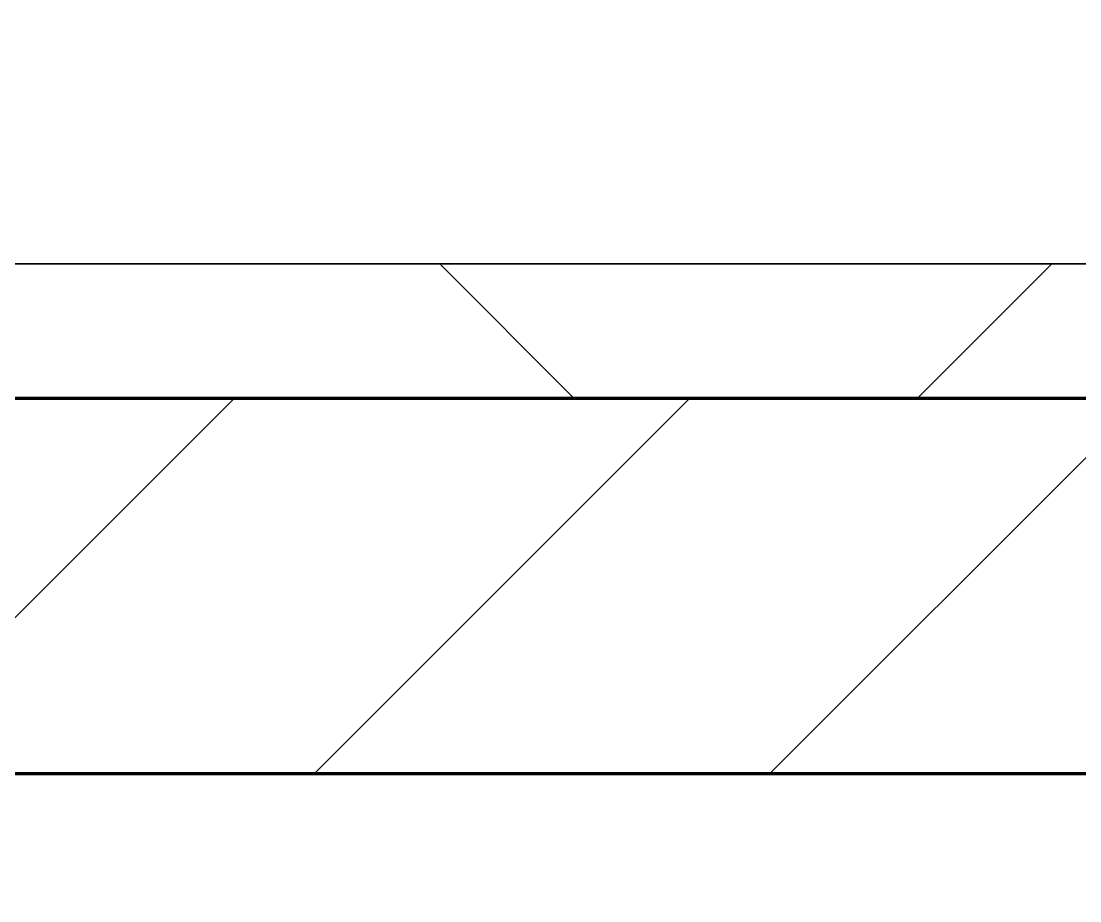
# Model space of a CAD drawing. Header units: millimetres. Extents: x -678720 to -601931, y -306 to 39239.
# Drawn here: x -648757.4 to -648362.9, y 4331.7 to 4659.5 of the extents above; entities that cross this region are included whole.
import ezdxf
from ezdxf.xclip import XClip

# ---------------------------------------------------------------- set-up
doc = ezdxf.new("R2010")
doc.units = ezdxf.units.MM
doc.header["$XCLIPFRAME"] = 0
for name, color, linetype, lineweight in [('A-GLAZ-CURT', 2, 'Continuous', 9), ('A-WALL', 5, 'Continuous', 35), ('A-WALL-FNSH', 2, 'Continuous', 35), ('A-WALL-PATT', 1, 'Continuous', 35)]:
    doc.layers.add(name, color=color, linetype=linetype, lineweight=lineweight)
doc.layers.add('A11_ALU.SOLID SHEET', color=2, linetype='Continuous')

# ---------------------------------------------------------------- blocks, each defined once
blk = doc.blocks.new('PPLS-PP19_Custom Tile Pattern - Custom Tile Pattern-V119-4234-01 ENLARGED MULTI-PURPOSE LEVEL - REFLECTED CEILING PLAN - SHEET 5')
at = {"layer": 'A-GLAZ-CURT'}
for p, q in [((-300, 0), (300, 0)), ((300, 0), (-300, 0)), ((195.99, 0), (213.31, 0)), ((213.31, 0), (195.99, 0)), ((230.06, 0), (300, 0)), ((-300, -50), (300, -50)), ((300, -50), (-300, -50))]:
    blk.add_line(p, q, dxfattribs=at)
for points, knots in [([(-150.34, 0), (-150.07, 0), (-147.75, 0), (-142.6, 0), (-127.26, 0), (-107.3, 0), (-90.42, 0), (-75.26, 0), (-68.41, 0), (-65.12, 0), (-63.63, 0)], [-4948.728362, -4948.728362, -4948.728362, -4948.728362, -4883.323924, -4440.880425, -4054.690705, -3793.097032, -3402.597032, -3144.956779, -3050.982048, -2969.237017, -2969.237017, -2969.237017, -2969.237017]), ([(-126.5, 0), (-122.44, 0), (-108.71, 0), (-86.68, 0), (-63.44, 0), (-54.4, 0), (-48.53, 0), (-30.79, 0), (-18.03, 0), (8.61, 0), (15.02, 0), (22.91, 0), (29.19, 0), (32.71, 0), (33.96, 0)], [-5231.017328, -5231.017328, -5231.017328, -5231.017328, -4994.692869, -4542.524482, -4008.285538, -3689.699207, -3546.54457, -3315.260113, -2864.387349, -2439.246196, -2084.094819, -1956.422387, -1818.904206, -1743.672443, -1743.672443, -1743.672443, -1743.672443]), ([(-36.33, 0), (-36.43, 0), (-37.27, 0), (-45.02, 0), (-46.13, 0), (-60.59, 0), (-81.23, 0), (-99.51, 0), (-114.02, 0), (-117.28, 0), (-118.78, 0)], [-1855.773136, -1855.773136, -1855.773136, -1855.773136, -1810.870157, -1672.078046, -1405.135169, -1060.00838, -740.068933, -229.489605, -116.330425, 0, 0, 0, 0]), ([(9.32, 0), (9.08, 0), (7.65, 0), (2.57, 0), (-12.23, 0), (-25.64, 0), (-40, 0), (-56.24, 0), (-75.59, 0), (-94, 0), (-112.01, 0), (-114.94, 0), (-115.63, 0)], [-2922.926651, -2922.926651, -2922.926651, -2922.926651, -2882.788014, -2720.818881, -2518.50168, -2125.455881, -1792.521578, -1466.981642, -1208.454564, -789.402658, -501.969187, -243.577221, -243.577221, -243.577221, -243.577221]), ([(-36.62, 0), (-36.62, 0), (-40.35, 0), (-44.32, 0), (-58.97, 0), (-80.27, 0), (-92.61, 0), (-96.77, 0)], [-4069.478503, -4069.478503, -4069.478503, -4069.478503, -3858.647035, -3538.256648, -2842.901703, -2193.204658, -1829.529421, -1829.529421, -1829.529421, -1829.529421]), ([(-30.79, 0), (-31.41, 0), (-38.14, 0), (-53.55, 0), (-74.73, 0), (-91.24, 0), (-96.76, 0)], [-8581.373714, -8581.373714, -8581.373714, -8581.373714, -8532.293389, -8073.216054, -7508.296369, -7220.064711, -7220.064711, -7220.064711, -7220.064711]), ([(-72.93, 0), (-75.51, 0), (-82.86, 0), (-91.66, 0), (-96.62, 0)], [-19442.345229, -19442.345229, -19442.345229, -19442.345229, -18935.241197, -18379.559514, -18379.559514, -18379.559514, -18379.559514]), ([(-96.38, 0), (-95.06, 0), (-86.66, 0), (-74.02, 0), (-62.74, 0), (-60.36, 0), (-59.97, 0)], [-6332.113493, -6332.113493, -6332.113493, -6332.113493, -6236.997189, -5713.340575, -5140.470607, -5006.787413, -5006.787413, -5006.787413, -5006.787413]), ([(-96.38, 0), (-96.18, 0), (-90.91, 0), (-71.33, 0), (-42.53, 0), (-12.78, 0), (4.23, 0), (9.64, 0), (10.14, 0), (10.18, 0)], [-5115.12164, -5115.12164, -5115.12164, -5115.12164, -5103.229623, -4799.173296, -4065.652676, -3589.737505, -3285.047089, -3066.359526, -3044.715262, -3044.715262, -3044.715262, -3044.715262]), ([(-95.78, 0), (-92.12, 0), (-83.23, 0), (-71.67, 0), (-65.93, 0), (-65.07, 0)], [-2802.283, -2802.283, -2802.283, -2802.283, -2605.247022, -2322.099534, -2241.8264, -2241.8264, -2241.8264, -2241.8264]), ([(-91.46, 0), (-90.09, 0), (-84.7, 0), (-77.43, 0), (-72.73, 0), (-72.64, 0), (-72.64, 0)], [-19832.387487, -19832.387487, -19832.387487, -19832.387487, -19753.885894, -19541.04734, -19478.625389, -19471.062469, -19471.062469, -19471.062469, -19471.062469]), ([(-63.96, 0), (-64.13, 0), (-72.5, 0), (-80.63, 0), (-86.16, 0)], [-2171.769325, -2171.769325, -2171.769325, -2171.769325, -2007.031671, -1681.3698, -1681.3698, -1681.3698, -1681.3698]), ([(-29.03, 0), (-33.97, 0), (-43.74, 0), (-56.37, 0), (-71.66, 0), (-77.83, 0), (-82.66, 0), (-83.28, 0), (-83.28, 0)], [-2680.714891, -2680.714891, -2680.714891, -2680.714891, -2413.671296, -2161.752162, -2006.592567, -1646.621388, -1424.436217, -1393.971743, -1393.971743, -1393.971743, -1393.971743]), ([(-83.28, 0), (-83.28, 0), (-82.91, 0), (-76.14, 0), (-62.97, 0), (-48.14, 0), (-36.49, 0), (-33.57, 0), (-29.94, 0), (-28.57, 0)], [-1393.4169, -1393.4169, -1393.4169, -1393.4169, -1353.722004, -1274.333717, -1073.56893, -651.549973, -296.515819, -83.513472, 0, 0, 0, 0]), ([(-66.39, 0), (-66.39, 0), (-63.63, 0), (-53.63, 0), (-36.39, 0), (-31.38, 0), (-30.83, 0)], [-2493.31794, -2493.31794, -2493.31794, -2493.31794, -2315.303971, -1809.437387, -963.711516, -835.823094, -835.823094, -835.823094, -835.823094]), ([(31.18, 0), (25.97, 0), (11.99, 0), (-16.92, 0), (-47.42, 0), (-65.77, 0), (-66.37, 0), (-66.38, 0)], [-4496.803627, -4496.803627, -4496.803627, -4496.803627, -4222.080604, -3745.412743, -2981.410125, -2542.574734, -2498.224237, -2498.224237, -2498.224237, -2498.224237]), ([(-63.63, 0), (-61.49, 0), (-57.39, 0), (-54.49, 0), (-45.2, 0), (-40.79, 0), (-40.46, 0), (-40.44, 0)], [-2969.237017, -2969.237017, -2969.237017, -2969.237017, -2851.217951, -2734.127174, -2474.780881, -2410.990208, -2350.645972, -2350.645972, -2350.645972, -2350.645972]), ([(-58.83, 0), (-58.37, 0), (-57.29, 0), (-54.23, 0), (-46.33, 0), (-42.62, 0), (-41.76, 0)], [-4859.52896, -4859.52896, -4859.52896, -4859.52896, -4680.891996, -4469.85053, -4321.566175, -4270.495146, -4270.495146, -4270.495146, -4270.495146]), ([(-51.83, 0), (-51.83, 0), (-51.78, 0), (-47.4, 0), (-46.01, 0), (-40.22, 0), (-36.78, 0)], [-632.814994, -632.814994, -632.814994, -632.814994, -627.965721, -508.377888, -260.442412, 0, 0, 0, 0]), ([(35.04, 0), (31.15, 0), (24.07, 0), (12.82, 0), (-2.9, 0), (-20.62, 0), (-32.81, 0), (-44.85, 0), (-51.43, 0), (-51.79, 0)], [-2313.748533, -2313.748533, -2313.748533, -2313.748533, -2106.613311, -1925.670641, -1617.263037, -1290.787923, -1039.307308, -819.71621, -644.910881, -644.910881, -644.910881, -644.910881]), ([(-41.76, 0), (-39.9, 0), (-37.72, 0), (-36.92, 0), (-36.77, 0)], [-4270.495146, -4270.495146, -4270.495146, -4270.495146, -4161.040818, -4106.245333, -4106.245333, -4106.245333, -4106.245333]), ([(-36.29, 0), (-36.29, 0), (-35.02, 0), (-32.18, 0), (-30.88, 0)], [-9150.272121, -9150.272121, -9150.272121, -9150.272121, -9057.163041, -8970.797893, -8970.797893, -8970.797893, -8970.797893]), ([(-33.34, 0), (-33.34, 0), (-32.98, 0), (-31.55, 0), (-31.11, 0)], [-2415.024266, -2415.024266, -2415.024266, -2415.024266, -2357.633367, -2334.217455, -2334.217455, -2334.217455, -2334.217455]), ([(30.82, 0), (29.27, 0), (20.14, 0), (3.54, 0), (-14.46, 0), (-28.51, 0), (-30.89, 0)], [-10462.034656, -10462.034656, -10462.034656, -10462.034656, -10363.088938, -9884.23066, -9424.652049, -9307.214362, -9307.214362, -9307.214362, -9307.214362]), ([(-30.85, 0), (-28.04, 0), (-16.79, 0), (8.83, 0), (43.36, 0), (70.92, 0), (82.12, 0), (83.66, 0)], [-6051.123839, -6051.123839, -6051.123839, -6051.123839, -5862.463379, -5340.621928, -4573.028122, -4094.177415, -3869.465285, -3869.465285, -3869.465285, -3869.465285]), ([(-30.76, 0), (-30.73, 0), (-29.99, 0), (-23.47, 0), (-15.75, 0), (-15.19, 0)], [-54176.191683, -54176.191683, -54176.191683, -54176.191683, -54157.274271, -53749.15266, -53717.791567, -53717.791567, -53717.791567, -53717.791567]), ([(35.09, 0), (31.97, 0), (21.99, 0), (2.64, 0), (-17.6, 0), (-28.63, 0), (-30.74, 0)], [-3961.202053, -3961.202053, -3961.202053, -3961.202053, -3766.694881, -3333.063701, -2994.501669, -2710.888442, -2710.888442, -2710.888442, -2710.888442]), ([(-30.52, 0), (-27.11, 0), (-17.83, 0), (5.99, 0), (22.06, 0), (37.44, 0), (45.92, 0), (57.76, 0), (64.47, 0), (72.74, 0), (75.22, 0), (76.03, 0), (76.21, 0)], [-2323.618664, -2323.618664, -2323.618664, -2323.618664, -2142.497158, -1716.209403, -1206.526904, -1089.329421, -901.315459, -753.071572, -495.328968, -421.953223, -334.951786, -290.452333, -290.452333, -290.452333, -290.452333]), ([(-13, 0), (-14.35, 0), (-17.68, 0), (-25.97, 0), (-29.52, 0), (-30.21, 0)], [-55207.591944, -55207.591944, -55207.591944, -55207.591944, -54789.006179, -54461.685999, -54290.791712, -54290.791712, -54290.791712, -54290.791712]), ([(-30, 0), (-29.55, 0), (-27.96, 0), (-26.95, 0), (-26.54, 0)], [-8950.851873, -8950.851873, -8950.851873, -8950.851873, -8919.836787, -8834.607043, -8834.607043, -8834.607043, -8834.607043]), ([(8.33, 0), (8.19, 0), (7.18, 0), (0.32, 0), (-13.89, 0), (-24.92, 0), (-29.03, 0)], [-3574.286521, -3574.286521, -3574.286521, -3574.286521, -3526.962355, -3285.499107, -2903.012179, -2680.714891, -2680.714891, -2680.714891, -2680.714891]), ([(-28.98, 0), (-28.66, 0), (-27.39, 0), (-24.45, 0), (-22.56, 0)], [-166.548282, -166.548282, -166.548282, -166.548282, -102.06493, 0, 0, 0, 0]), ([(-28.57, 0), (-26.93, 0), (-20.29, 0), (-11.45, 0), (2.08, 0), (13.15, 0), (21.24, 0), (24.62, 0), (24.72, 0), (24.72, 0)], [-5361.429781, -5361.429781, -5361.429781, -5361.429781, -5261.36855, -5050.479954, -4785.90057, -4596.498881, -4445.288762, -4384.376941, -4376.041937, -4376.041937, -4376.041937, -4376.041937]), ([(-22.56, 0), (-20.27, 0), (-17.03, 0), (-11.36, 0), (-7.66, 0), (-6.6, 0), (-6.44, 0)], [-56468.192263, -56468.192263, -56468.192263, -56468.192263, -56344.022017, -56303.229861, -56166.290093, -56124.392176, -56124.392176, -56124.392176, -56124.392176]), ([(-15.19, 0), (-13.07, 0), (5.42, 0), (24.93, 0), (35.08, 0)], [-461.142613, -461.142613, -461.142613, -461.142613, -429.606584, -397.374622, -397.374622, -397.374622, -397.374622]), ([(-6.54, 0), (-6.73, 0), (-7.2, 0), (-7.6, 0), (-7.79, 0)], [-56009.792147, -56009.792147, -56009.792147, -56009.792147, -55949.290093, -55895.192118, -55895.192118, -55895.192118, -55895.192118]), ([(-2.63, 0), (-2.47, 0), (-1.22, 0), (4.92, 0), (15.97, 0), (22.54, 0), (24.49, 0)], [-226.825321, -226.825321, -226.825321, -226.825321, -220.269177, -206.416616, -198.214427, -187.717507, -187.717507, -187.717507, -187.717507]), ([(103.09, 0), (101.08, 0), (86.31, 0), (63.34, 0), (35.84, 0), (12, 0), (3.08, 0), (-1.67, 0), (-2.25, 0)], [-375.435014, -375.435014, -375.435014, -375.435014, -369.147452, -330.153101, -307.516438, -285.83788, -246.234814, -234.646884, -234.646884, -234.646884, -234.646884]), ([(24.69, 0), (24.54, 0), (20.99, 0), (15.48, 0), (10.8, 0), (9.63, 0)], [-4368.572414, -4368.572414, -4368.572414, -4368.572414, -4306.476363, -4080.000647, -3772.857994, -3772.857994, -3772.857994, -3772.857994]), ([(18.16, 0), (19.15, 0), (24.25, 0), (25.66, 0), (26.12, 0)], [-5700.113719, -5700.113719, -5700.113719, -5700.113719, -5554.232259, -5302.431367, -5302.431367, -5302.431367, -5302.431367]), ([(114.39, 0), (114.2, 0), (112.08, 0), (105.42, 0), (92.38, 0), (85.59, 0), (74.4, 0), (62.26, 0), (51.85, 0), (43.81, 0), (29.53, 0), (20.67, 0), (18.85, 0), (18.16, 0)], [-8148.58938, -8148.58938, -8148.58938, -8148.58938, -8105.191388, -7723.759874, -7531.75727, -7135.649961, -6924.452779, -6738.82075, -6548.303034, -6314.283804, -6135.05769, -5972.647715, -5832.674503, -5832.674503, -5832.674503, -5832.674503]), ([(27.44, 0), (27.9, 0), (29.54, 0), (38.07, 0), (53.39, 0), (71.67, 0), (84.83, 0), (86.01, 0), (92.51, 0), (94.33, 0)], [-5037.309798, -5037.309798, -5037.309798, -5037.309798, -4887.603822, -4705.298446, -4353.683244, -3960.84581, -3759.045785, -3336.541051, -2783.776468, -2783.776468, -2783.776468, -2783.776468]), ([(27.89, 0), (29.09, 0), (31.23, 0), (34.45, 0), (35.03, 0)], [-147.777612, -147.777612, -147.777612, -147.777612, -135.792042, -133.304555, -133.304555, -133.304555, -133.304555]), ([(53.18, 0), (53.06, 0), (52.22, 0), (44.99, 0), (36.46, 0), (30.82, 0)], [-622.740158, -622.740158, -622.740158, -622.740158, -566.066452, -360.610861, 0, 0, 0, 0]), ([(136.44, 0), (121.66, 0), (86.93, 0), (51.16, 0), (31.18, 0)], [-106.750556, -106.750556, -106.750556, -106.750556, -59.610984, 0, 0, 0, 0]), ([(35.04, 0), (36.32, 0), (41.04, 0), (51.19, 0), (58.74, 0), (61.34, 0), (61.45, 0)], [-1722.05128, -1722.05128, -1722.05128, -1722.05128, -1645.594513, -1443.202566, -1228.752106, -1120.932285, -1120.932285, -1120.932285, -1120.932285]), ([(35.27, 0), (37.45, 0), (53.59, 0), (88.72, 0), (120.63, 0), (138.28, 0), (138.53, 0)], [-397.179196, -397.179196, -397.179196, -397.179196, -390.253598, -346.313304, -291.370682, -290.5735, -290.5735, -290.5735, -290.5735]), ([(76.63, 0), (74.8, 0), (67.65, 0), (53.66, 0), (41.36, 0), (35.48, 0)], [-3095.572228, -3095.572228, -3095.572228, -3095.572228, -2950.589685, -2634.532728, -2321.679171, -2321.679171, -2321.679171, -2321.679171]), ([(70.61, 0), (66.16, 0), (55.8, 0), (43.34, 0), (37.56, 0), (35.49, 0)], [-4647.237329, -4647.237329, -4647.237329, -4647.237329, -4326.416877, -4098.545751, -3969.515219, -3969.515219, -3969.515219, -3969.515219]), ([(100.34, 0), (90.44, 0), (75.15, 0), (57.82, 0), (46.51, 0), (41.18, 0), (36.02, 0), (35.54, 0), (35.54, 0)], [-395.777283, -395.777283, -395.777283, -395.777283, -357.622665, -341.267687, -334.000314, -326.15566, -319.318397, -317.489778, -317.489778, -317.489778, -317.489778]), ([(36.12, 0), (39.41, 0), (49.68, 0), (71.61, 0), (90.98, 0), (101.02, 0)], [-131.801654, -131.801654, -131.801654, -131.801654, -118.513713, -97.899267, -64.708421, -64.708421, -64.708421, -64.708421]), ([(36.29, 0), (37.77, 0), (48.82, 0), (64.79, 0), (84.84, 0), (97.57, 0), (101.02, 0)], [-314.598523, -314.598523, -314.598523, -314.598523, -305.899624, -287.17622, -249.500363, -234.305058, -234.305058, -234.305058, -234.305058]), ([(61.47, 0), (61.47, 0), (61.21, 0), (54.61, 0), (53.71, 0), (53.56, 0)], [-1113.311073, -1113.311073, -1113.311073, -1113.311073, -1096.402191, -891.204116, -747.28819, -747.28819, -747.28819, -747.28819]), ([(76.22, 0), (75.58, 0), (73.64, 0), (71.05, 0), (70.61, 0)], [-193.634889, -193.634889, -193.634889, -193.634889, -31.537676, 0, 0, 0, 0]), ([(94.4, 0), (94.4, 0), (94.64, 0), (99.11, 0), (108.97, 0), (120.79, 0), (139.94, 0), (163.31, 0), (185.23, 0), (193.62, 0), (194.69, 0), (194.79, 0)], [-2348.345796, -2348.345796, -2348.345796, -2348.345796, -2310.419338, -2233.599744, -2052.234781, -1843.028543, -1530.39897, -1095.004608, -529.74427, -295.064701, -265.121568, -265.121568, -265.121568, -265.121568]), ([(166.93, 0), (166.65, 0), (161.58, 0), (147.02, 0), (118.17, 0), (102.36, 0), (101.02, 0)], [-535.272621, -535.272621, -535.272621, -535.272621, -530.793311, -458.593899, -401.860199, -396.655093, -396.655093, -396.655093, -396.655093]), ([(101.62, 0), (110.34, 0), (125.77, 0), (132.42, 0), (134.6, 0)], [-233.419763, -233.419763, -233.419763, -233.419763, -194.761443, -152.241002, -152.241002, -152.241002, -152.241002]), ([(101.88, 0), (109.27, 0), (116.36, 0), (128.63, 0), (128.95, 0)], [-63.759246, -63.759246, -63.759246, -63.759246, -39.050993, -35.895543, -35.895543, -35.895543, -35.895543]), ([(129.02, 0), (129.02, 0), (124.41, 0), (122.35, 0), (114.96, 0), (108.04, 0), (103.09, 0)], [-35.386604, -35.386604, -35.386604, -35.386604, -31.430235, -22.807238, -15.488593, 0, 0, 0, 0]), ([(157.9, 0), (156.77, 0), (151.67, 0), (143.29, 0), (134.04, 0), (126.24, 0), (118.6, 0), (114.23, 0), (111.98, 0), (105.66, 0), (105.23, 0), (105.23, 0)], [-10292.955006, -10292.955006, -10292.955006, -10292.955006, -10098.273015, -9847.788484, -9677.714971, -9567.007022, -9453.21225, -9220.200448, -9012.77275, -8966.157302, -8929.495943, -8929.495943, -8929.495943, -8929.495943]), ([(105.26, 0), (105.52, 0), (111.01, 0), (112.65, 0), (113.59, 0)], [-8920.561005, -8920.561005, -8920.561005, -8920.561005, -8814.835624, -8577.462505, -8577.462505, -8577.462505, -8577.462505]), ([(128.58, 0), (128.8, 0), (130.16, 0), (139.26, 0), (152.67, 0), (161.24, 0), (162.19, 0), (162.75, 0)], [-633.326174, -633.326174, -633.326174, -633.326174, -627.736123, -618.981161, -602.094757, -592.980799, -581.414464, -581.414464, -581.414464, -581.414464]), ([(137.1, 0), (136, 0), (133.64, 0), (129.87, 0), (129.11, 0)], [-670.405967, -670.405967, -670.405967, -670.405967, -651.020627, -640.742133, -640.742133, -640.742133, -640.742133]), ([(193.8, 0), (193.33, 0), (190.11, 0), (183.13, 0), (171, 0), (161.95, 0), (161.28, 0), (158.35, 0), (157.85, 0), (157.77, 0)], [-11665.349007, -11665.349007, -11665.349007, -11665.349007, -11565.880756, -11105.624034, -10839.086983, -10768.332124, -10666.779182, -10580.760289, -10550.278881, -10550.278881, -10550.278881, -10550.278881]), ([(300, 0), (286.53, 0), (254.22, 0), (207.11, 0), (177.41, 0), (159.34, 0), (158.33, 0), (158.3, 0)], [-285.253232, -285.253232, -285.253232, -285.253232, -244.693688, -187.987675, -143.776725, -129.632772, -123.352749, -123.352749, -123.352749, -123.352749]), ([(159.07, 0), (159.13, 0), (160.84, 0), (163.48, 0), (166.66, 0), (166.92, 0)], [-115.643202, -115.643202, -115.643202, -115.643202, -114.681583, -87.660824, -85.261842, -85.261842, -85.261842, -85.261842]), ([(162.75, 0), (165.4, 0), (170.91, 0), (172.61, 0), (172.61, 0)], [-111.264224, -111.264224, -111.264224, -111.264224, -56.742688, -19.085662, -19.085662, -19.085662, -19.085662]), ([(167.07, 0), (169.23, 0), (174.69, 0), (185.98, 0), (208.82, 0), (219.42, 0), (230.06, 0)], [-84.805015, -84.805015, -84.805015, -84.805015, -65.295536, -41.623857, -24.459831, 0, 0, 0, 0]), ([(247.1, 0), (246.76, 0), (245.04, 0), (238.34, 0), (226.56, 0), (221.1, 0), (200.27, 0), (182.99, 0), (174.27, 0), (169.67, 0), (168.99, 0)], [-9649.085549, -9649.085549, -9649.085549, -9649.085549, -9581.591397, -9406.094246, -9221.510254, -9016.44624, -8717.832359, -8253.978395, -8152.463617, -8069.855175, -8069.855175, -8069.855175, -8069.855175]), ([(215.22, 0), (214.62, 0), (210.55, 0), (203.98, 0), (187.54, 0), (175.3, 0), (169.49, 0)], [-203.825446, -203.825446, -203.825446, -203.825446, -198.527383, -184.406837, -162.427601, -142.916156, -142.916156, -142.916156, -142.916156]), ([(171.51, 0), (176.48, 0), (193.23, 0), (201.73, 0), (208.81, 0), (213.9, 0), (241.96, 0), (266.73, 0), (281.71, 0), (291.71, 0), (296.52, 0), (297.86, 0), (298.09, 0)], [-7971.819559, -7971.819559, -7971.819559, -7971.819559, -7784.112253, -7606.717214, -7289.299508, -7042.621073, -6582.165592, -6068.460911, -5766.029927, -5566.724884, -5280.360606, -5199.253518, -5199.253518, -5199.253518, -5199.253518]), ([(172.07, 0), (177.66, 0), (187.87, 0), (201.08, 0), (207.47, 0), (213.96, 0), (215.11, 0)], [-255.364076, -255.364076, -255.364076, -255.364076, -237.955587, -223.92608, -215.862851, -208.75215, -208.75215, -208.75215, -208.75215]), ([(300, 0), (288.22, 0), (262, 0), (230.43, 0), (219.94, 0), (219.02, 0)], [-12528.858583, -12528.858583, -12528.858583, -12528.858583, -11905.454923, -11162.864862, -10856.732305, -10856.732305, -10856.732305, -10856.732305]), ([(219.9, 0), (220.86, 0), (227.84, 0), (242.06, 0), (246.54, 0), (246.96, 0)], [-10670.940496, -10670.940496, -10670.940496, -10670.940496, -10511.382485, -9925.173265, -9834.877357, -9834.877357, -9834.877357, -9834.877357]), ([(284.76, 0), (284.76, 0), (285.09, 0), (287.47, 0), (293.59, 0), (297.76, 0), (300, 0)], [-4110.630118, -4110.630118, -4110.630118, -4110.630118, -4053.389046, -3959.664717, -3862.421465, -3746.95702, -3746.95702, -3746.95702, -3746.95702]), ([(297.38, 0), (295.84, 0), (291.62, 0), (285.38, 0), (284.87, 0)], [-4803.172655, -4803.172655, -4803.172655, -4803.172655, -4358.271401, -4143.037883, -4143.037883, -4143.037883, -4143.037883])]:
    blk.add_open_spline(points, degree=3, knots=knots, dxfattribs=at)
for points in [[(-39.84, 0), (-39.08, 0), (-38.11, 0), (-37.36, 0)], [(-36.78, 0), (-35.07, 0), (-33.25, 0), (-31.34, 0)], [(-31.35, 0), (-33.64, 0), (-35.42, 0), (-36.04, 0)], [(-30.79, 0), (-30.07, 0), (-29.54, 0), (-29.19, 0)], [(-26.75, 0), (-27.42, 0), (-28.61, 0), (-30.02, 0)], [(24.49, 0), (25.23, 0), (25.72, 0), (26.04, 0)], [(80.35, 0), (79.57, 0), (78.27, 0), (76.63, 0)], [(84.06, 0), (83.48, 0), (82.41, 0), (81.72, 0)], [(168.37, 0), (167.97, 0), (167.54, 0), (167.07, 0)], [(168.74, 0), (168.74, 0), (169.81, 0), (171.51, 0)], [(195.11, 0), (194.91, 0), (194.44, 0), (193.8, 0)]]:
    blk.add_open_spline(points, degree=3, dxfattribs=at)
blk = doc.blocks.new('PPLS-PP19_Custom Tile Pattern - Custom Tile Pattern-V120-4234-01 ENLARGED MULTI-PURPOSE LEVEL - REFLECTED CEILING PLAN - SHEET 5')
at = {"layer": 'A-GLAZ-CURT'}
for p, q in [((-300, 0), (300, 0)), ((300, 0), (-300, 0)), ((-293.07, 0), (-275.75, 0)), ((-275.75, 0), (-293.07, 0)), ((-300, -50), (300, -50)), ((300, -50), (-300, -50))]:
    blk.add_line(p, q, dxfattribs=at)
at = {"layer": 'A-GLAZ-CURT', "flags": 128}
for points in [[(-300, 0), (-291.56, 0), (-283.3, 0), (-275.2, 0), (-267.26, 0), (-259.45, 0), (-251.77, 0), (-244.2, 0), (-236.74, 0), (-229.36, 0), (-222.06, 0), (-214.83, 0), (-207.71, 0), (-200.76, 0), (-194.02, 0), (-187.54, 0), (-181.38, 0), (-175.58, 0), (-170.25, 0)], [(-169.65, 0), (-174.47, 0), (-179.49, 0), (-184.81, 0), (-190.44, 0), (-196.37, 0), (-202.58, 0), (-209.04, 0), (-215.73, 0), (-222.63, 0), (-229.72, 0), (-236.97, 0), (-244.39, 0), (-251.96, 0), (-259.67, 0), (-267.51, 0), (-275.48, 0), (-283.55, 0), (-291.73, 0), (-300, 0)]]:
    blk.add_lwpolyline(points, dxfattribs=at)
at = {"layer": 'A-GLAZ-CURT'}
for points, knots in [([(-300, 0), (-284.65, 0), (-236.57, 0), (-174.61, 0), (-129.95, 0), (-110.8, 0), (-99.5, 0), (-91.46, 0)], [-5323.127839, -5323.127839, -5323.127839, -5323.127839, -4502.809032, -2700.551212, -1002.059161, -460.363443, 0, 0, 0, 0]), ([(-72.93, 0), (-75.51, 0), (-91.45, 0), (-134.08, 0), (-202.69, 0), (-262.56, 0), (-294.48, 0), (-300, 0)], [-19442.345229, -19442.345229, -19442.345229, -19442.345229, -18935.241197, -17136.203329, -15131.813646, -13729.592194, -13439.944408, -13439.944408, -13439.944408, -13439.944408])]:
    blk.add_open_spline(points, degree=3, knots=knots, dxfattribs=at)
blk = doc.blocks.new('*U321')
at = {"layer": 'A-GLAZ-CURT'}
for name, p in [('PPLS-PP19_Custom Tile Pattern - Custom Tile Pattern-V119-4234-01 ENLARGED MULTI-PURPOSE LEVEL - REFLECTED CEILING PLAN - SHEET 5', (-15665, -4710)), ('PPLS-PP19_Custom Tile Pattern - Custom Tile Pattern-V120-4234-01 ENLARGED MULTI-PURPOSE LEVEL - REFLECTED CEILING PLAN - SHEET 5', (-15065, -4710))]:
    blk.add_blockref(name, p, dxfattribs=at)
blk = doc.blocks.new('*U743')
blk.add_lwpolyline([(21173.36, -580), (28210, -580), (28210, -6849.96), (45954.15, -6849.96), (45954.15, 600), (82995.06, 600), (83086.47, 650), (90052, 650), (90392, 990), (103159.16, 990), (103159.16, 4990), (21173.36, 4990), (21173.36, 3485.45), (21203.36, 3485.45), (21203.36, 925.54), (21173.36, 925.54), (21173.36, -580)])

msp = doc.modelspace()

# ---------------------------------------------------------------- block references
at = {"layer": 'A11_ALU.SOLID SHEET'}
ref = msp.add_blockref('*U743', (-744682.37, 3579.02), dxfattribs=at)
XClip(ref).set_block_clipping_path([(69798.6834257276, -3885.5002684942), (120965.0023936313, 33679.9972602262)])

# ---------------------------------------------------------------- next in the draw order: hatches: boundary and pattern name
at = {"layer": 'A-WALL-PATT', "lineweight": 9}
h = msp.add_hatch(dxfattribs=at)
h.set_pattern_fill('FP_3', color=256, style=0, pattern_type=2)
h.set_pattern_definition([(45, (0, 0), (-212.13203, 212.13203), []), (135, (0, 0), (-212.13203, -212.13203), [])])
h.paths.add_polyline_path([(-654269.66, 4519.02), (-650449.44, 4519.02), (-650561.35, 4569.02), (-654219.66, 4569.02)])
h.paths.add_polyline_path([(-637582.37, 4519.02), (-637582.37, 4569.02), (-643251.04, 4569.02), (-643139.13, 4519.02), (-641132.34, 4519.02)])
h.paths.add_polyline_path([(-648779.13, 4519.02), (-646849.44, 4519.02), (-646961.35, 4569.02), (-650451.04, 4569.02), (-650339.13, 4519.02), (-648845.05, 4519.02)])
h.paths.add_polyline_path([(-643249.44, 4519.02), (-643361.35, 4569.02), (-646851.04, 4569.02), (-646739.13, 4519.02), (-643307.72, 4519.02)])
h = msp.add_hatch(dxfattribs=at)
h.set_pattern_fill('FP_2', color=256, style=0, pattern_type=2)
h.set_pattern_definition([(45, (0, 0), (-84.852814, 84.852814), [])])
h.paths.add_polyline_path([(-644182.37, 4379.02), (-625797.37, 4379.02), (-625797.37, 4519.02), (-643139.13, 4519.02), (-643088.73, 4496.5), (-643084.96, 4498.68), (-643079.79, 4498.68), (-643073.71, 4494.02), (-643072.71, 4489.35), (-643007.37, 4460.15), (-643025.73, 4419.07), (-643249.44, 4519.02), (-646739.13, 4519.02), (-646688.73, 4496.5), (-646684.96, 4498.68), (-646679.79, 4498.68), (-646673.71, 4494.02), (-646672.71, 4489.35), (-646607.37, 4460.15), (-646625.73, 4419.07), (-646849.44, 4519.02), (-650339.13, 4519.02), (-650288.73, 4496.5), (-650284.96, 4498.68), (-650279.79, 4498.68), (-650273.71, 4494.02), (-650272.71, 4489.35), (-650207.37, 4460.15), (-650225.73, 4419.07), (-650449.44, 4519.02), (-654269.66, 4519.02), (-654409.66, 4379.02), (-644296.53, 4379.02)])

# ---------------------------------------------------------------- next in the draw order: linework, layer by layer
at = {"layer": 'A-WALL', "color": 7, "lineweight": 70}
for p, q in [((-650182.37, 4519.02), (-647782.37, 4519.02)), ((-647782.37, 4379.02), (-650182.37, 4379.02))]:
    msp.add_line(p, q, dxfattribs=at)
at = {"layer": 'A-WALL-FNSH', "color": 250}
for p, q in [((-650182.37, 4569.02), (-647782.37, 4569.02)), ((-647782.37, 4519.02), (-650182.37, 4519.02))]:
    msp.add_line(p, q, dxfattribs=at)

# ---------------------------------------------------------------- next in the draw order: block references
msp.add_blockref('*U321', (-633017.37, 9279.02))

doc.saveas('drawing.dxf')
